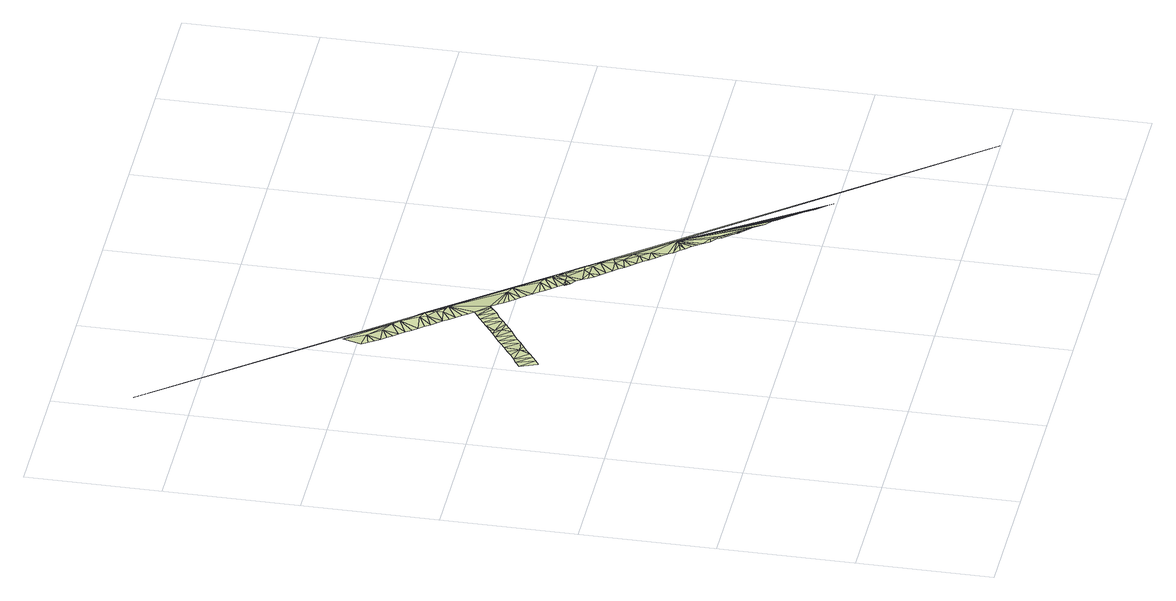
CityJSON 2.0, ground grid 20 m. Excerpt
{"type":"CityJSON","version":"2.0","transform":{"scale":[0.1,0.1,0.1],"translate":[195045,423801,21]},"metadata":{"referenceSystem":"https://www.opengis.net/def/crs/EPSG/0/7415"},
"CityObjects":{
"landuse1":{"type":"LandUse","attributes":{"3df_class":"Terrain","bgt_fysiekvoorkomen":"erf","bgt_status":"bestaand","identificatienamespace":"NL.IMGeo","onbegroeidterreindeeloptalud":"false","relatievehoogteligging":0,"aantal_punten":0},"geometry":[{"type":"MultiSurface","lod":"1","boundaries":[[[0,1,2]],[[1,3,2]],[[4,3,1]],[[4,5,3]],[[5,4,6]],[[5,7,8]],[[6,7,5]],[[7,9,8]],[[7,6,10]],[[7,11,9]],[[10,12,7]],[[13,11,7]],[[12,13,7]],[[13,14,11]],[[13,15,14]],[[15,16,14]],[[17,16,15]],[[17,18,16]],[[19,18,17]],[[20,21,22]],[[18,23,24]],[[19,23,18]],[[25,21,20]],[[21,26,22]],[[25,27,21]],[[28,24,23]],[[28,29,24]],[[23,19,30]],[[31,32,27]],[[33,32,31]],[[27,32,21]],[[23,34,28]],[[34,23,30]],[[28,35,29]],[[36,32,33]],[[37,26,21]],[[38,35,28]],[[39,40,41]],[[38,28,34]],[[37,36,42]],[[37,32,36]],[[32,37,21]],[[37,39,43]],[[39,42,44]],[[38,45,35]],[[39,44,46]],[[37,42,39]],[[47,45,38]],[[48,46,49]],[[47,50,45]],[[48,49,51]],[[39,46,48]],[[52,51,53]],[[52,53,54]],[[55,50,47]],[[48,51,52]],[[55,56,50]],[[54,57,58]],[[57,59,58]],[[39,48,60]],[[52,54,61]],[[56,55,62]],[[48,52,60]],[[54,58,61]],[[63,64,56]],[[62,63,56]],[[59,65,66]],[[61,60,52]],[[65,67,66]],[[66,58,59]],[[67,64,66]],[[68,64,63]],[[68,63,62]],[[69,60,61]],[[58,69,61]],[[64,68,66]],[[60,69,66]],[[66,69,58]],[[60,40,39]],[[68,70,71]],[[68,71,66]],[[72,71,70]],[[72,73,71]],[[73,74,71]],[[40,60,66]],[[71,74,75]],[[71,76,66]],[[77,76,75]],[[78,76,77]],[[76,71,75]],[[76,79,66]],[[80,78,81]],[[81,82,80]],[[80,76,78]],[[82,83,80]],[[40,66,79]],[[84,85,86]],[[83,87,79]],[[86,85,88]],[[84,86,89]],[[86,88,89]],[[90,87,84]],[[88,85,89]],[[83,79,80]],[[89,85,91]],[[76,80,79]],[[90,84,89]],[[79,87,90]],[[92,89,91]],[[93,92,91]],[[93,94,95]],[[89,92,96]],[[90,89,96]],[[94,97,95]],[[79,90,40]],[[93,98,92]],[[95,97,99]],[[40,90,96]],[[92,100,96]],[[93,95,98]],[[96,100,40]],[[100,92,101]],[[100,101,40]],[[92,98,101]],[[102,95,99]],[[103,102,99]],[[101,104,40]],[[98,95,102]],[[98,104,101]],[[105,103,106]],[[106,107,108]],[[102,103,105]],[[104,98,102]],[[108,107,109]],[[104,110,40]],[[105,106,108]],[[104,102,105]],[[111,109,112]],[[108,109,111]],[[111,112,113]],[[104,105,110]],[[105,108,110]],[[114,115,113]],[[110,108,111]],[[113,115,111]],[[114,116,115]],[[116,117,118]],[[110,111,119]],[[115,116,118]],[[120,118,117]],[[111,115,119]],[[121,118,120]],[[118,119,115]],[[119,122,110]],[[123,124,125]],[[121,122,118]],[[123,122,121]],[[118,122,119]],[[124,126,125]],[[127,128,126]],[[122,123,125]],[[126,128,125]],[[127,129,128]],[[130,122,129]],[[128,129,122]],[[125,128,122]],[[131,132,130]],[[132,122,130]],[[133,132,131]],[[132,134,122]],[[132,133,134]],[[135,134,133]],[[135,136,134]],[[134,136,137]],[[134,138,122]],[[134,137,139]],[[134,139,140]],[[137,141,139]],[[139,141,140]],[[142,122,138]],[[138,134,140]],[[143,122,142]],[[122,143,144]],[[144,145,122]],[[145,146,122]],[[110,147,40]],[[122,146,148]],[[122,148,149]],[[122,149,150]],[[122,150,151]],[[122,151,152]],[[122,152,153]],[[153,154,122]],[[154,155,122]],[[122,147,110]]]}]}
},
"vertices":[
[218,537,7],[226,542,7],[208,563,7],[216,569,8],[234,548,7],[225,574,7],[242,554,7],[247,569,9],[233,580,8],[241,586,8],[250,560,7],[249,592,9],[259,566,7],[267,572,8],[257,598,9],[275,578,8],[265,604,9],[283,584,9],[274,610,9],[291,589,10],[223,784,11],[242,789,11],[217,792,11],[292,604,10],[282,615,9],[229,776,11],[222,819,13],[236,768,10],[292,614,8],[290,621,9],[299,595,10],[242,760,10],[257,769,12],[248,753,10],[307,601,10],[298,627,10],[255,745,10],[277,759,11],[315,607,10],[287,749,11],[448,555,9],[9,1081,19],[261,737,10],[207,844,14],[267,729,10],[306,633,10],[274,721,10],[323,613,10],[302,724,11],[280,713,10],[314,639,10],[286,705,10],[307,714,11],[293,698,10],[299,690,10],[332,619,11],[322,645,10],[305,682,10],[322,694,10],[312,674,10],[312,719,13],[322,704,10],[340,625,11],[342,629,12],[331,650,10],[318,666,10],[337,689,11],[324,658,10],[348,631,11],[332,694,10],[354,623,11],[392,614,9],[361,615,10],[367,608,10],[374,600,10],[380,593,10],[402,609,10],[387,585,10],[393,578,9],[437,569,8],[427,574,8],[400,570,9],[406,563,9],[413,555,9],[426,540,8],[432,532,7],[427,539,7],[419,547,9],[432,534,9],[437,539,9],[442,559,8],[439,525,8],[447,539,9],[445,517,8],[452,510,6],[462,509,8],[447,554,7],[458,502,6],[472,519,7],[465,495,6],[452,549,7],[457,544,7],[482,509,7],[471,487,6],[477,519,9],[492,499,8],[478,479,6],[484,472,6],[497,479,7],[490,464,6],[507,484,6],[507,469,7],[497,457,6],[503,449,6],[510,442,6],[522,449,7],[516,434,6],[523,426,6],[532,434,7],[527,459,5],[529,419,6],[536,411,6],[571,404,6],[542,404,5],[549,396,5],[561,399,7],[555,389,5],[562,381,6],[566,399,7],[568,374,5],[575,366,4],[581,358,4],[586,359,6],[588,351,5],[596,349,5],[594,343,4],[601,336,4],[607,328,4],[627,305,5],[611,324,3],[620,313,5],[614,321,4],[633,297,5],[639,290,5],[646,282,6],[652,274,6],[658,266,6],[903,2,4],[665,258,6],[671,251,6],[678,243,6],[684,235,5],[690,227,5],[697,219,5],[703,212,5],[709,204,5]
]}
